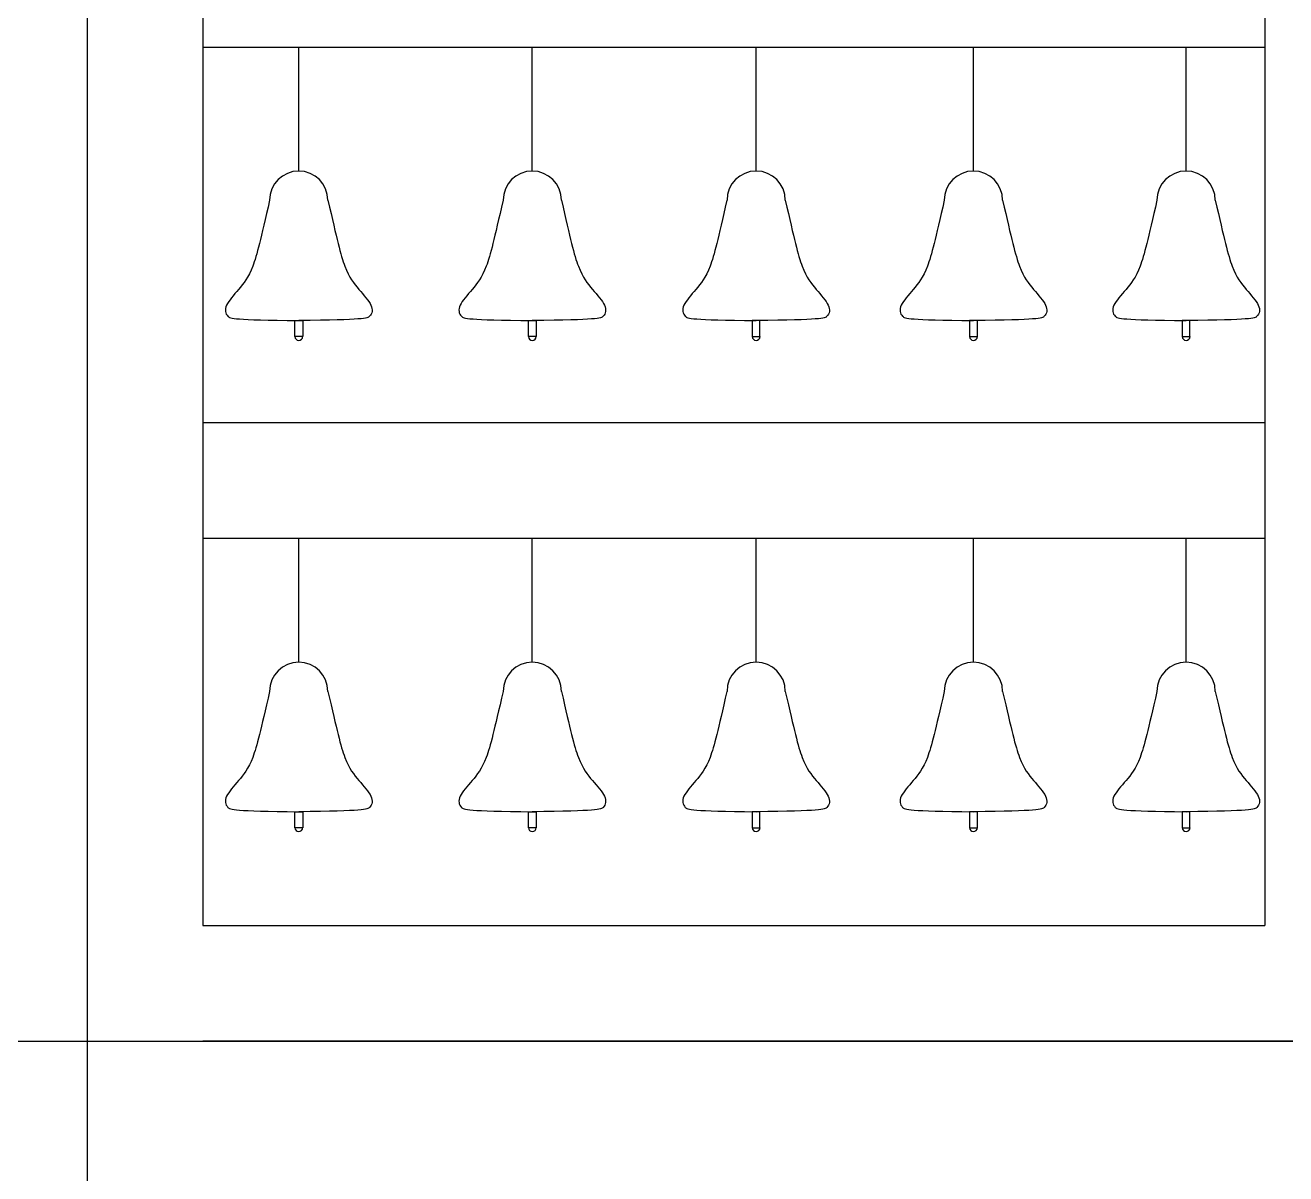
# Model space of a CAD drawing. Header units: millimetres. Extents: x 56222 to 3066687, y -650199 to -121287.
# Drawn here: x 141927.97 to 141938.87, y -185303.99 to -185294.06 of the extents above; entities that cross this region are included whole.
import ezdxf

# ---------------------------------------------------------------- set-up
doc = ezdxf.new("R2010")
doc.units = ezdxf.units.MM
doc.header["$MEASUREMENT"] = 0
doc.layers.add('$TD_AUDIT_GENERATED_(A0BDF17)', color=32, linetype='Continuous', lineweight=30)

msp = doc.modelspace()

# ---------------------------------------------------------------- linework, layer by layer
at = {"layer": '$TD_AUDIT_GENERATED_(A0BDF17)', "linetype": 'Continuous', "lineweight": 25, "ltscale": 2}
for p, q in [((141928.51, -185258.996, 0.517), (141928.51, -185317.593, 0.517)), ((141929.51, -185263.252, 0.517), (141929.51, -185301.843, 0.517)), ((141938.694, -185271.922, 0.517), (141938.694, -185301.843, 0.517)), ((141929.51, -185294.248, 0.517), (141938.694, -185294.248, 0.517)), ((141930.34, -185295.318, 0.517), (141930.34, -185294.248, 0.517)), ((141932.359, -185295.318, 0.517), (141932.359, -185294.248, 0.517)), ((141934.295, -185295.318, 0.517), (141934.295, -185294.248, 0.517)), ((141936.174, -185295.318, 0.517), (141936.174, -185294.248, 0.517)), ((141938.013, -185295.318, 0.517), (141938.013, -185294.248, 0.517)), ((141930.306, -185296.612, 0.517), (141930.374, -185296.612, 0.517)), ((141930.306, -185296.75, 0.517), (141930.306, -185296.612, 0.517)), ((141930.374, -185296.612, 0.517), (141930.374, -185296.75, 0.517)), ((141932.326, -185296.612, 0.517), (141932.393, -185296.612, 0.517)), ((141932.326, -185296.75, 0.517), (141932.326, -185296.612, 0.517)), ((141932.393, -185296.612, 0.517), (141932.393, -185296.75, 0.517)), ((141934.328, -185296.612, 0.517), (141934.261, -185296.612, 0.517)), ((141934.261, -185296.612, 0.517), (141934.261, -185296.75, 0.517)), ((141934.328, -185296.75, 0.517), (141934.328, -185296.612, 0.517)), ((141936.208, -185296.612, 0.517), (141936.141, -185296.612, 0.517)), ((141936.141, -185296.612, 0.517), (141936.141, -185296.75, 0.517)), ((141936.208, -185296.75, 0.517), (141936.208, -185296.612, 0.517)), ((141938.046, -185296.612, 0.517), (141937.979, -185296.612, 0.517)), ((141937.979, -185296.612, 0.517), (141937.979, -185296.75, 0.517)), ((141938.046, -185296.75, 0.517), (141938.046, -185296.612, 0.517)), ((141930.374, -185296.75, 0.517), (141930.306, -185296.75, 0.517)), ((141932.393, -185296.75, 0.517), (141932.326, -185296.75, 0.517)), ((141934.261, -185296.75, 0.517), (141934.328, -185296.75, 0.517)), ((141936.141, -185296.75, 0.517), (141936.208, -185296.75, 0.517)), ((141937.979, -185296.75, 0.517), (141938.046, -185296.75, 0.517)), ((141938.694, -185297.495, 0.517), (141929.51, -185297.495, 0.517)), ((141938.694, -185298.495, 0.517), (141929.51, -185298.495, 0.517)), ((141930.34, -185299.565, 0.517), (141930.34, -185298.495, 0.517)), ((141932.359, -185299.565, 0.517), (141932.359, -185298.495, 0.517)), ((141934.295, -185299.565, 0.517), (141934.295, -185298.495, 0.517)), ((141936.174, -185299.565, 0.517), (141936.174, -185298.495, 0.517)), ((141938.013, -185299.565, 0.517), (141938.013, -185298.495, 0.517)), ((141930.306, -185300.859, 0.517), (141930.374, -185300.859, 0.517)), ((141930.306, -185300.997, 0.517), (141930.306, -185300.859, 0.517)), ((141930.374, -185300.859, 0.517), (141930.374, -185300.997, 0.517)), ((141932.326, -185300.859, 0.517), (141932.393, -185300.859, 0.517)), ((141932.326, -185300.997, 0.517), (141932.326, -185300.859, 0.517)), ((141932.393, -185300.859, 0.517), (141932.393, -185300.997, 0.517)), ((141934.328, -185300.859, 0.517), (141934.261, -185300.859, 0.517)), ((141934.261, -185300.859, 0.517), (141934.261, -185300.997, 0.517)), ((141934.328, -185300.997, 0.517), (141934.328, -185300.859, 0.517)), ((141936.208, -185300.859, 0.517), (141936.141, -185300.859, 0.517)), ((141936.141, -185300.859, 0.517), (141936.141, -185300.997, 0.517)), ((141936.208, -185300.997, 0.517), (141936.208, -185300.859, 0.517)), ((141937.897, -185300.859, 0.517), (141937.83, -185300.859, 0.517)), ((141938.046, -185300.859, 0.517), (141937.979, -185300.859, 0.517)), ((141937.979, -185300.859, 0.517), (141937.979, -185300.997, 0.517)), ((141938.046, -185300.997, 0.517), (141938.046, -185300.859, 0.517)), ((141930.374, -185300.997, 0.517), (141930.306, -185300.997, 0.517)), ((141932.393, -185300.997, 0.517), (141932.326, -185300.997, 0.517)), ((141934.261, -185300.997, 0.517), (141934.328, -185300.997, 0.517)), ((141936.141, -185300.997, 0.517), (141936.208, -185300.997, 0.517)), ((141937.979, -185300.997, 0.517), (141938.046, -185300.997, 0.517)), ((141929.51, -185301.843, 0.517), (141938.694, -185301.843, 0.517)), ((141911.009, -185302.843, 0.517), (141946.011, -185302.843, 0.517)), ((141938.694, -185302.843, 0.517), (141929.51, -185302.843, 0.517)), ((141939.694, -185302.843, 0.517), (141929.51, -185302.843, 0.517)), ((141938.694, -185302.843, 0.517), (141938.694, -185302.843, 0.517))]:
    msp.add_line(p, q, dxfattribs=at)
for centre, radius, start, end in [((141930.34, -185295.571, 0.517), 0.252, 0, 180), ((141932.359, -185295.571, 0.517), 0.252, 0, 180), ((141934.295, -185295.571, 0.517), 0.252, 0, 180), ((141936.174, -185295.571, 0.517), 0.252, 0, 180), ((141938.013, -185295.571, 0.517), 0.252, 0, 180), ((141930.34, -185296.75, 0.517), 0.0336, 180, 0), ((141932.359, -185296.75, 0.517), 0.0336, 180, 0), ((141934.295, -185296.75, 0.517), 0.0336, 180, 0), ((141936.174, -185296.75, 0.517), 0.0336, 180, 0), ((141938.013, -185296.75, 0.517), 0.0336, 180, 0), ((141930.34, -185299.818, 0.517), 0.252, 0, 180), ((141932.359, -185299.818, 0.517), 0.252, 0, 180), ((141934.295, -185299.818, 0.517), 0.252, 0, 180), ((141936.174, -185299.818, 0.517), 0.252, 0, 180), ((141938.013, -185299.818, 0.517), 0.252, 0, 180), ((141930.34, -185300.997, 0.517), 0.0336, 180, 0), ((141932.359, -185300.997, 0.517), 0.0336, 180, 0), ((141934.295, -185300.997, 0.517), 0.0336, 180, 0), ((141936.174, -185300.997, 0.517), 0.0336, 180, 0), ((141938.013, -185300.997, 0.517), 0.0336, 180, 0)]:
    msp.add_arc(centre, radius, start, end, dxfattribs=at)
for points in [[(141930.088, -185295.571, 0.517), (141930.011, -185295.904, 0.517), (141929.946, -185296.187, 0.517), (141929.821, -185296.345, 0.517), (141929.691, -185296.486, 0.517), (141929.71, -185296.577, 0.517), (141929.774, -185296.606, 0.517), (141930.34, -185296.612, 0.517)], [(141930.592, -185295.571, 0.517), (141930.669, -185295.904, 0.517), (141930.734, -185296.187, 0.517), (141930.859, -185296.345, 0.517), (141930.989, -185296.486, 0.517), (141930.97, -185296.577, 0.517), (141930.906, -185296.606, 0.517), (141930.34, -185296.612, 0.517)], [(141932.107, -185295.571, 0.517), (141932.03, -185295.904, 0.517), (141931.966, -185296.187, 0.517), (141931.84, -185296.345, 0.517), (141931.711, -185296.486, 0.517), (141931.729, -185296.577, 0.517), (141931.793, -185296.606, 0.517), (141932.359, -185296.612, 0.517)], [(141932.612, -185295.571, 0.517), (141932.688, -185295.904, 0.517), (141932.753, -185296.187, 0.517), (141932.879, -185296.345, 0.517), (141933.008, -185296.486, 0.517), (141932.989, -185296.577, 0.517), (141932.926, -185296.606, 0.517), (141932.359, -185296.612, 0.517)], [(141934.042, -185295.571, 0.517), (141933.966, -185295.904, 0.517), (141933.901, -185296.187, 0.517), (141933.775, -185296.345, 0.517), (141933.646, -185296.486, 0.517), (141933.665, -185296.577, 0.517), (141933.728, -185296.606, 0.517), (141934.295, -185296.612, 0.517)], [(141934.547, -185295.571, 0.517), (141934.624, -185295.904, 0.517), (141934.688, -185296.187, 0.517), (141934.814, -185296.345, 0.517), (141934.943, -185296.486, 0.517), (141934.925, -185296.577, 0.517), (141934.861, -185296.606, 0.517), (141934.295, -185296.612, 0.517)], [(141935.922, -185295.571, 0.517), (141935.845, -185295.904, 0.517), (141935.78, -185296.187, 0.517), (141935.655, -185296.345, 0.517), (141935.525, -185296.486, 0.517), (141935.544, -185296.577, 0.517), (141935.608, -185296.606, 0.517), (141936.174, -185296.612, 0.517)], [(141936.426, -185295.571, 0.517), (141936.503, -185295.904, 0.517), (141936.568, -185296.187, 0.517), (141936.693, -185296.345, 0.517), (141936.823, -185296.486, 0.517), (141936.804, -185296.577, 0.517), (141936.74, -185296.606, 0.517), (141936.174, -185296.612, 0.517)], [(141937.761, -185295.571, 0.517), (141937.684, -185295.904, 0.517), (141937.619, -185296.187, 0.517), (141937.494, -185296.345, 0.517), (141937.364, -185296.486, 0.517), (141937.383, -185296.577, 0.517), (141937.447, -185296.606, 0.517), (141938.013, -185296.612, 0.517)], [(141938.265, -185295.571, 0.517), (141938.342, -185295.904, 0.517), (141938.407, -185296.187, 0.517), (141938.532, -185296.345, 0.517), (141938.662, -185296.486, 0.517), (141938.643, -185296.577, 0.517), (141938.579, -185296.606, 0.517), (141938.013, -185296.612, 0.517)], [(141930.088, -185299.818, 0.517), (141930.011, -185300.151, 0.517), (141929.946, -185300.434, 0.517), (141929.821, -185300.592, 0.517), (141929.691, -185300.733, 0.517), (141929.71, -185300.824, 0.517), (141929.774, -185300.853, 0.517), (141930.34, -185300.859, 0.517)], [(141930.592, -185299.818, 0.517), (141930.669, -185300.151, 0.517), (141930.734, -185300.434, 0.517), (141930.859, -185300.592, 0.517), (141930.989, -185300.733, 0.517), (141930.97, -185300.824, 0.517), (141930.906, -185300.853, 0.517), (141930.34, -185300.859, 0.517)], [(141932.107, -185299.818, 0.517), (141932.03, -185300.151, 0.517), (141931.966, -185300.434, 0.517), (141931.84, -185300.592, 0.517), (141931.711, -185300.733, 0.517), (141931.729, -185300.824, 0.517), (141931.793, -185300.853, 0.517), (141932.359, -185300.859, 0.517)], [(141932.612, -185299.818, 0.517), (141932.688, -185300.151, 0.517), (141932.753, -185300.434, 0.517), (141932.879, -185300.592, 0.517), (141933.008, -185300.733, 0.517), (141932.989, -185300.824, 0.517), (141932.926, -185300.853, 0.517), (141932.359, -185300.859, 0.517)], [(141934.042, -185299.818, 0.517), (141933.966, -185300.151, 0.517), (141933.901, -185300.434, 0.517), (141933.775, -185300.592, 0.517), (141933.646, -185300.733, 0.517), (141933.665, -185300.824, 0.517), (141933.728, -185300.853, 0.517), (141934.295, -185300.859, 0.517)], [(141934.547, -185299.818, 0.517), (141934.624, -185300.151, 0.517), (141934.688, -185300.434, 0.517), (141934.814, -185300.592, 0.517), (141934.943, -185300.733, 0.517), (141934.925, -185300.824, 0.517), (141934.861, -185300.853, 0.517), (141934.295, -185300.859, 0.517)], [(141935.922, -185299.818, 0.517), (141935.845, -185300.151, 0.517), (141935.78, -185300.434, 0.517), (141935.655, -185300.592, 0.517), (141935.525, -185300.733, 0.517), (141935.544, -185300.824, 0.517), (141935.608, -185300.853, 0.517), (141936.174, -185300.859, 0.517)], [(141936.426, -185299.818, 0.517), (141936.503, -185300.151, 0.517), (141936.568, -185300.434, 0.517), (141936.693, -185300.592, 0.517), (141936.823, -185300.733, 0.517), (141936.804, -185300.824, 0.517), (141936.74, -185300.853, 0.517), (141936.174, -185300.859, 0.517)], [(141937.761, -185299.818, 0.517), (141937.684, -185300.151, 0.517), (141937.619, -185300.434, 0.517), (141937.494, -185300.592, 0.517), (141937.364, -185300.733, 0.517), (141937.383, -185300.824, 0.517), (141937.447, -185300.853, 0.517), (141938.013, -185300.859, 0.517)], [(141938.265, -185299.818, 0.517), (141938.342, -185300.151, 0.517), (141938.407, -185300.434, 0.517), (141938.532, -185300.592, 0.517), (141938.662, -185300.733, 0.517), (141938.643, -185300.824, 0.517), (141938.579, -185300.853, 0.517), (141938.013, -185300.859, 0.517)]]:
    msp.add_open_spline(points, degree=3, knots=[0, 0, 0, 0, 1, 2, 3, 4, 4.801015, 4.801015, 4.801015, 4.801015], dxfattribs=at)

doc.saveas('drawing.dxf')
